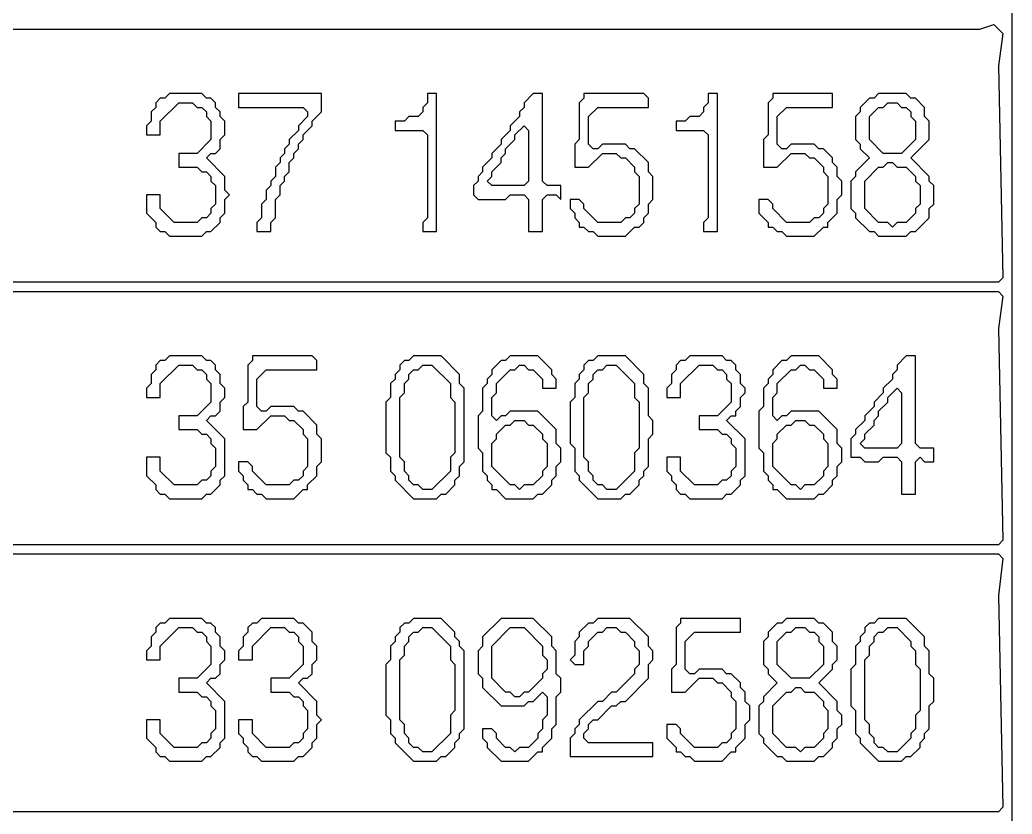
# Model space of a CAD drawing. Extents: x 17 to 323, y -435 to -5.
# Drawn here: x 232.35 to 253.9, y -227.65 to -210.4 of the extents above; entities that cross this region are included whole.
import ezdxf

# ---------------------------------------------------------------- set-up
doc = ezdxf.new("R2010")
doc.units = 0

msp = doc.modelspace()

# ---------------------------------------------------------------- linework, layer by layer
at = {"layer": 'CONTOURS'}
for p, q in [((253.9, -262.3), (253.9, -158.7)), ((253.2, -210.6), (253.5, -210.5)), ((253.5, -210.5), (253.7, -210.7)), ((211.3, -210.6), (253.2, -210.6)), ((253.7, -210.7), (253.6, -211.4)), ((253.6, -211.4), (253.7, -216)), ((235.6, -212), (235.5, -212.1)), ((236.3, -212), (235.6, -212)), ((236.4, -212.1), (236.3, -212)), ((238.9, -212), (237.1, -212)), ((237.1, -212), (237.1, -212.3)), ((238.9, -212.4), (238.9, -212)), ((241.2, -212), (241.2, -212.2)), ((241.4, -212), (241.2, -212)), ((241.4, -215), (241.4, -212)), ((243.5, -212), (243.3, -212.2)), ((243.7, -212), (243.5, -212)), ((243.7, -213.9), (243.7, -212)), ((244.6, -212), (244.6, -212.1)), ((245.9, -212), (244.6, -212)), ((246, -212.1), (245.9, -212)), ((247.3, -212), (247.3, -212.2)), ((247.5, -212), (247.3, -212)), ((247.5, -215), (247.5, -212)), ((248.7, -212), (248.7, -212.1)), ((250, -212), (248.7, -212)), ((250, -212.3), (250, -212)), ((251, -212), (250.9, -212.1)), ((251.6, -212), (251, -212)), ((251.7, -212.1), (251.6, -212)), ((235.4, -212.1), (235.3, -212.2)), ((235.3, -212.2), (235.3, -212.3)), ((235.5, -212.1), (235.4, -212.1)), ((235.4, -212.6), (235.8, -212.2)), ((235.8, -212.2), (236.1, -212.2)), ((236.1, -212.2), (236.2, -212.3)), ((236.5, -212.1), (236.4, -212.1)), ((236.6, -212.2), (236.5, -212.1)), ((236.6, -212.3), (236.6, -212.2)), ((241.2, -212.2), (241.1, -212.3)), ((243.3, -212.2), (243.3, -212.3)), ((244.6, -212.1), (244.5, -212.2)), ((244.5, -212.2), (244.5, -213)), ((246, -212.3), (246, -212.1)), ((247.3, -212.2), (247.2, -212.3)), ((248.7, -212.1), (248.6, -212.2)), ((248.6, -212.2), (248.6, -212.9)), ((250.8, -212.1), (250.6, -212.3)), ((250.9, -212.1), (250.8, -212.1)), ((251.1, -212.3), (251.2, -212.2)), ((251.2, -212.2), (251.4, -212.2)), ((251.4, -212.2), (251.5, -212.3)), ((251.8, -212.1), (251.7, -212.1)), ((252, -212.3), (251.8, -212.1)), ((235.3, -212.3), (235.2, -212.4)), ((235.2, -212.4), (235.2, -212.6)), ((236.2, -212.3), (236.3, -212.3)), ((236.3, -212.3), (236.4, -212.4)), ((236.4, -212.4), (236.4, -212.5)), ((236.7, -212.4), (236.6, -212.3)), ((236.7, -212.5), (236.7, -212.4)), ((237.1, -212.3), (238.5, -212.3)), ((238.5, -212.3), (238.6, -212.4)), ((238.6, -212.4), (238.6, -212.5)), ((238.7, -212.6), (238.9, -212.4)), ((241.1, -212.4), (241, -212.5)), ((241.1, -212.3), (241.1, -212.4)), ((243.3, -212.3), (243.2, -212.4)), ((243.2, -212.4), (243.2, -212.5)), ((244.7, -212.5), (244.9, -212.3)), ((244.9, -212.3), (246, -212.3)), ((247.2, -212.4), (247.1, -212.5)), ((247.2, -212.3), (247.2, -212.4)), ((248.8, -212.5), (249, -212.3)), ((249, -212.3), (250, -212.3)), ((250.6, -212.4), (250.5, -212.5)), ((250.6, -212.3), (250.6, -212.4)), ((250.8, -212.5), (251, -212.3)), ((251, -212.3), (251.1, -212.3)), ((251.5, -212.3), (251.6, -212.3)), ((251.6, -212.3), (251.7, -212.4)), ((251.7, -212.4), (251.7, -212.5)), ((252, -212.5), (252, -212.3)), ((235.2, -212.6), (235.1, -212.7)), ((235.4, -212.9), (235.4, -212.6)), ((236.4, -212.5), (236.5, -212.6)), ((236.5, -212.6), (236.5, -213)), ((236.8, -212.6), (236.7, -212.5)), ((236.8, -212.9), (236.8, -212.6)), ((238.6, -212.5), (238.4, -212.7)), ((238.7, -212.7), (238.7, -212.6)), ((240.7, -212.6), (240.5, -212.6)), ((240.5, -212.6), (240.5, -212.8)), ((240.8, -212.5), (240.7, -212.6)), ((241, -212.5), (240.8, -212.5)), ((243.2, -212.5), (243, -212.7)), ((244.7, -213.1), (244.7, -212.5)), ((246.8, -212.6), (246.6, -212.6)), ((246.6, -212.6), (246.6, -212.8)), ((246.9, -212.5), (246.8, -212.6)), ((247.1, -212.5), (246.9, -212.5)), ((248.8, -213.1), (248.8, -212.5)), ((250.5, -212.5), (250.5, -213)), ((250.8, -213), (250.8, -212.5)), ((251.7, -212.5), (251.8, -212.6)), ((251.8, -212.6), (251.8, -213)), ((252.1, -212.6), (252, -212.5)), ((252.1, -213), (252.1, -212.6)), ((235.1, -212.7), (235.1, -212.9)), ((235.1, -212.9), (235.4, -212.9)), ((236.7, -213), (236.8, -212.9)), ((238.4, -212.8), (238.2, -213)), ((238.4, -212.7), (238.4, -212.8)), ((238.5, -212.9), (238.7, -212.7)), ((238.5, -213), (238.5, -212.9)), ((240.5, -212.8), (241.1, -212.8)), ((241.1, -212.8), (241.2, -212.9)), ((241.2, -212.9), (241.2, -214.7)), ((243, -212.8), (242.8, -213)), ((243, -212.7), (243, -212.8)), ((243.1, -212.9), (243.3, -212.7)), ((243.1, -213), (243.1, -212.9)), ((243.3, -212.7), (243.4, -212.8)), ((243.4, -212.8), (243.4, -213.9)), ((246.6, -212.8), (247.2, -212.8)), ((247.2, -212.8), (247.3, -212.9)), ((247.3, -212.9), (247.3, -214.7)), ((248.6, -212.9), (248.5, -213)), ((236.5, -213), (236.2, -213.3)), ((236.7, -213.2), (236.7, -213)), ((238.2, -213.1), (238.1, -213.2)), ((238.2, -213), (238.2, -213.1)), ((238.4, -213.1), (238.5, -213)), ((238.4, -213.2), (238.4, -213.1)), ((242.8, -213.1), (242.6, -213.3)), ((242.8, -213), (242.8, -213.1)), ((242.9, -213.2), (243.1, -213)), ((244.5, -213), (244.4, -213.1)), ((244.4, -213.1), (244.4, -213.6)), ((244.8, -213.2), (244.7, -213.1)), ((245, -213.1), (244.9, -213.2)), ((245.5, -213.1), (245, -213.1)), ((245.6, -213.2), (245.5, -213.1)), ((248.5, -213), (248.5, -213.6)), ((248.9, -213.2), (248.8, -213.1)), ((249.1, -213.1), (249, -213.2)), ((249.6, -213.1), (249.1, -213.1)), ((249.7, -213.2), (249.6, -213.1)), ((250.5, -213), (250.6, -213.1)), ((250.6, -213.1), (250.6, -213.2)), ((251.1, -213.3), (250.8, -213)), ((251.8, -213), (251.5, -213.3)), ((251.7, -213.4), (252.1, -213)), ((236.2, -213.3), (235.8, -213.3)), ((235.8, -213.3), (235.8, -213.6)), ((236.4, -213.4), (236.5, -213.3)), ((236.5, -213.3), (236.6, -213.3)), ((236.6, -213.3), (236.7, -213.2)), ((238.1, -213.3), (238, -213.4)), ((238.1, -213.2), (238.1, -213.3)), ((238.3, -213.3), (238.4, -213.2)), ((238.3, -213.4), (238.3, -213.3)), ((242.6, -213.3), (242.6, -213.4)), ((242.8, -213.4), (242.9, -213.3)), ((242.9, -213.3), (242.9, -213.2)), ((244.7, -213.6), (245, -213.3)), ((244.9, -213.2), (244.8, -213.2)), ((245, -213.3), (245.3, -213.3)), ((245.3, -213.3), (245.4, -213.4)), ((245.7, -213.2), (245.6, -213.2)), ((246, -213.5), (245.7, -213.2)), ((248.8, -213.6), (249.1, -213.3)), ((249, -213.2), (248.9, -213.2)), ((249.1, -213.3), (249.4, -213.3)), ((249.4, -213.3), (249.5, -213.4)), ((249.8, -213.2), (249.7, -213.2)), ((250, -213.4), (249.8, -213.2)), ((250.6, -213.2), (250.8, -213.4)), ((251.5, -213.3), (251.1, -213.3)), ((236.8, -213.8), (236.4, -213.4)), ((238, -213.5), (237.9, -213.6)), ((238, -213.4), (238, -213.5)), ((238.2, -213.5), (238.3, -213.4)), ((238.2, -213.7), (238.2, -213.5)), ((242.6, -213.4), (242.4, -213.6)), ((242.6, -213.7), (242.8, -213.5)), ((242.8, -213.5), (242.8, -213.4)), ((245.4, -213.4), (245.5, -213.4)), ((245.5, -213.4), (245.7, -213.6)), ((246, -213.7), (246, -213.5)), ((249.5, -213.4), (249.6, -213.4)), ((249.6, -213.4), (249.8, -213.6)), ((250, -213.5), (250, -213.4)), ((250.1, -213.6), (250, -213.5)), ((250.8, -213.4), (250.5, -213.7)), ((251.1, -213.6), (251.2, -213.5)), ((251.2, -213.5), (251.3, -213.5)), ((251.3, -213.5), (251.4, -213.6)), ((252.1, -213.8), (251.7, -213.4)), ((235.8, -213.6), (236.2, -213.6)), ((236.2, -213.6), (236.3, -213.7)), ((236.3, -213.7), (236.4, -213.7)), ((236.4, -213.7), (236.5, -213.8)), ((237.9, -213.6), (237.9, -213.8)), ((238.1, -213.8), (238.2, -213.7)), ((242.4, -213.7), (242.3, -213.8)), ((242.4, -213.6), (242.4, -213.7)), ((242.6, -213.8), (242.6, -213.7)), ((244.4, -213.6), (244.7, -213.6)), ((245.7, -213.6), (245.7, -213.7)), ((245.7, -213.7), (245.8, -213.8)), ((246.1, -213.8), (246, -213.7)), ((248.5, -213.6), (248.8, -213.6)), ((249.8, -213.6), (249.8, -213.7)), ((249.8, -213.7), (249.9, -213.8)), ((250.1, -213.8), (250.1, -213.6)), ((250.5, -213.7), (250.5, -213.8)), ((250.7, -213.9), (251, -213.6)), ((251, -213.6), (251.1, -213.6)), ((251.4, -213.6), (251.6, -213.6)), ((251.6, -213.6), (251.8, -213.8)), ((236.5, -213.8), (236.5, -213.9)), ((236.5, -213.9), (236.6, -214)), ((236.8, -214.1), (236.8, -213.8)), ((237.9, -213.8), (237.8, -213.9)), ((237.8, -213.9), (237.8, -214)), ((238, -214), (238.1, -213.9)), ((238.1, -213.9), (238.1, -213.8)), ((242.3, -213.9), (242.2, -214)), ((242.3, -213.8), (242.3, -213.9)), ((242.5, -213.9), (242.6, -213.8)), ((242.6, -214), (242.5, -213.9)), ((243.4, -213.9), (243.3, -214)), ((243.8, -214), (243.7, -213.9)), ((245.8, -213.8), (245.8, -214.4)), ((246.1, -214.3), (246.1, -213.8)), ((249.9, -213.8), (249.9, -214.4)), ((250.2, -213.9), (250.1, -213.8)), ((250.2, -214.2), (250.2, -213.9)), ((250.5, -213.8), (250.4, -213.9)), ((250.4, -213.9), (250.4, -214.5)), ((250.7, -214.5), (250.7, -213.9)), ((251.8, -213.8), (251.8, -213.9)), ((251.8, -213.9), (251.9, -214)), ((252.1, -213.9), (252.1, -213.8)), ((252.2, -214), (252.1, -213.9)), ((235.4, -214.2), (235.1, -214.2)), ((235.1, -214.2), (235.1, -214.6)), ((235.4, -214.5), (235.4, -214.2)), ((236.6, -214), (236.6, -214.4)), ((236.9, -214.2), (236.8, -214.1)), ((236.8, -214.3), (236.9, -214.2)), ((237.8, -214), (237.7, -214.1)), ((237.7, -214.1), (237.7, -214.3)), ((237.9, -214.3), (238, -214.2)), ((238, -214.2), (238, -214)), ((242.2, -214), (242.2, -214.2)), ((242.2, -214.2), (242.3, -214.3)), ((243.3, -214), (242.6, -214)), ((242.9, -214.3), (243, -214.2)), ((243, -214.2), (243.3, -214.2)), ((243.3, -214.2), (243.4, -214.3)), ((243.7, -214.3), (243.8, -214.2)), ((244.1, -214), (243.8, -214)), ((243.8, -214.2), (244, -214.2)), ((244, -214.2), (244.1, -214.3)), ((244.1, -214.3), (244.1, -214)), ((250.1, -214.3), (250.2, -214.2)), ((251.9, -214), (251.9, -214.4)), ((252.2, -214.4), (252.2, -214)), ((236.6, -214.4), (236.5, -214.5)), ((236.8, -214.6), (236.8, -214.3)), ((237.7, -214.3), (237.6, -214.4)), ((237.6, -214.4), (237.6, -214.7)), ((237.9, -214.7), (237.9, -214.3)), ((242.3, -214.3), (242.9, -214.3)), ((243.4, -214.3), (243.4, -215)), ((243.7, -215), (243.7, -214.3)), ((244.5, -214.3), (244.3, -214.3)), ((244.3, -214.3), (244.3, -214.5)), ((244.6, -214.4), (244.5, -214.3)), ((244.6, -214.5), (244.6, -214.4)), ((245.8, -214.4), (245.7, -214.5)), ((246, -214.4), (246.1, -214.3)), ((246, -214.6), (246, -214.4)), ((248.6, -214.3), (248.4, -214.3)), ((248.4, -214.3), (248.4, -214.6)), ((248.7, -214.4), (248.6, -214.3)), ((248.7, -214.5), (248.7, -214.4)), ((249.9, -214.4), (249.8, -214.5)), ((250.1, -214.6), (250.1, -214.3)), ((251.9, -214.4), (251.8, -214.5)), ((252.1, -214.5), (252.2, -214.4)), ((235.1, -214.6), (235.3, -214.8)), ((235.7, -214.8), (235.4, -214.5)), ((236.5, -214.6), (236.4, -214.7)), ((236.5, -214.5), (236.5, -214.6)), ((236.7, -214.7), (236.8, -214.6)), ((244.3, -214.5), (244.4, -214.6)), ((244.4, -214.6), (244.4, -214.7)), ((244.9, -214.8), (244.6, -214.5)), ((245.7, -214.6), (245.6, -214.7)), ((245.7, -214.5), (245.7, -214.6)), ((245.9, -214.7), (246, -214.6)), ((248.4, -214.6), (248.6, -214.8)), ((249, -214.8), (248.7, -214.5)), ((249.8, -214.6), (249.7, -214.7)), ((249.8, -214.5), (249.8, -214.6)), ((249.9, -214.8), (250.1, -214.6)), ((250.4, -214.5), (250.5, -214.6)), ((250.5, -214.6), (250.5, -214.7)), ((251, -214.8), (250.7, -214.5)), ((251.8, -214.6), (251.6, -214.8)), ((251.8, -214.5), (251.8, -214.6)), ((252.1, -214.7), (252.1, -214.5)), ((235.3, -214.8), (235.3, -214.9)), ((236.2, -214.8), (235.7, -214.8)), ((236.3, -214.7), (236.2, -214.8)), ((236.4, -214.7), (236.3, -214.7)), ((236.5, -215), (236.7, -214.8)), ((236.7, -214.8), (236.7, -214.7)), ((237.6, -214.7), (237.5, -214.8)), ((237.5, -214.8), (237.5, -215)), ((237.8, -214.8), (237.9, -214.7)), ((237.8, -215), (237.8, -214.8)), ((241.2, -214.7), (241.1, -214.8)), ((241.1, -214.8), (241.1, -215)), ((244.4, -214.7), (244.5, -214.8)), ((244.5, -214.8), (244.5, -214.9)), ((245.4, -214.8), (244.9, -214.8)), ((245.5, -214.7), (245.4, -214.8)), ((245.6, -214.7), (245.5, -214.7)), ((245.8, -214.9), (245.9, -214.8)), ((245.9, -214.8), (245.9, -214.7)), ((247.3, -214.7), (247.2, -214.8)), ((247.2, -214.8), (247.2, -215)), ((248.6, -214.8), (248.6, -214.9)), ((249.5, -214.8), (249, -214.8)), ((249.6, -214.7), (249.5, -214.8)), ((249.7, -214.7), (249.6, -214.7)), ((249.9, -214.9), (249.9, -214.8)), ((250.5, -214.7), (250.8, -215)), ((251.2, -214.8), (251, -214.8)), ((251.3, -214.9), (251.2, -214.8)), ((251.4, -214.8), (251.3, -214.9)), ((251.6, -214.8), (251.4, -214.8)), ((251.8, -215), (252.1, -214.7)), ((235.3, -214.9), (235.4, -215)), ((235.4, -215), (235.5, -215)), ((235.5, -215), (235.6, -215.1)), ((236.3, -215.1), (236.4, -215)), ((236.4, -215), (236.5, -215)), ((237.5, -215), (237.8, -215)), ((241.1, -215), (241.4, -215)), ((243.4, -215), (243.7, -215)), ((244.5, -214.9), (244.6, -214.9)), ((244.6, -214.9), (244.7, -215)), ((244.7, -215), (244.8, -215)), ((244.8, -215), (244.9, -215.1)), ((245.5, -215.1), (245.7, -214.9)), ((245.7, -214.9), (245.8, -214.9)), ((247.2, -215), (247.5, -215)), ((248.6, -214.9), (248.7, -214.9)), ((248.7, -214.9), (248.8, -215)), ((248.8, -215), (248.9, -215)), ((248.9, -215), (249, -215.1)), ((249.6, -215.1), (249.8, -214.9)), ((249.8, -214.9), (249.9, -214.9)), ((250.8, -215), (250.9, -215)), ((250.9, -215), (251, -215.1)), ((251.6, -215.1), (251.7, -215)), ((251.7, -215), (251.8, -215)), ((235.6, -215.1), (236.3, -215.1)), ((244.9, -215.1), (245.5, -215.1)), ((249, -215.1), (249.6, -215.1)), ((251, -215.1), (251.6, -215.1)), ((253.6, -216.1), (210.9, -216.1)), ((253.7, -216), (253.6, -216.1)), ((210.9, -216.3), (253.6, -216.3)), ((253.6, -216.3), (253.7, -216.4)), ((253.7, -216.4), (253.6, -217.1)), ((253.6, -217.1), (253.7, -221.7)), ((235.4, -217.8), (235.3, -217.9)), ((235.5, -217.8), (235.4, -217.8)), ((235.6, -217.7), (235.5, -217.8)), ((236.3, -217.7), (235.6, -217.7)), ((236.4, -217.8), (236.3, -217.7)), ((236.5, -217.8), (236.4, -217.8)), ((236.6, -217.9), (236.5, -217.8)), ((237.4, -217.8), (237.3, -217.9)), ((237.4, -217.7), (237.4, -217.8)), ((238.7, -217.7), (237.4, -217.7)), ((238.8, -217.8), (238.7, -217.7)), ((238.8, -218), (238.8, -217.8)), ((240.7, -217.8), (240.6, -217.9)), ((240.8, -217.8), (240.7, -217.8)), ((240.9, -217.7), (240.8, -217.8)), ((241.5, -217.7), (240.9, -217.7)), ((241.9, -218.1), (241.5, -217.7)), ((242.8, -217.8), (242.6, -218)), ((242.9, -217.8), (242.8, -217.8)), ((243, -217.7), (242.9, -217.8)), ((243.6, -217.7), (243, -217.7)), ((243.9, -218), (243.6, -217.7)), ((244.7, -217.8), (244.6, -217.9)), ((244.8, -217.8), (244.7, -217.8)), ((244.9, -217.7), (244.8, -217.8)), ((245.5, -217.7), (244.9, -217.7)), ((245.9, -218.1), (245.5, -217.7)), ((246.7, -217.8), (246.6, -217.9)), ((246.8, -217.8), (246.7, -217.8)), ((246.9, -217.7), (246.8, -217.8)), ((247.6, -217.7), (246.9, -217.7)), ((247.7, -217.8), (247.6, -217.7)), ((247.8, -217.8), (247.7, -217.8)), ((247.9, -217.9), (247.8, -217.8)), ((248.9, -217.8), (248.7, -218)), ((249, -217.8), (248.9, -217.8)), ((249.1, -217.7), (249, -217.8)), ((249.7, -217.7), (249.1, -217.7)), ((250, -218), (249.7, -217.7)), ((251.6, -217.7), (251.4, -217.9)), ((251.8, -217.7), (251.6, -217.7)), ((251.8, -219.6), (251.8, -217.7)), ((235.3, -218), (235.2, -218.1)), ((235.3, -217.9), (235.3, -218)), ((235.4, -218.3), (235.8, -217.9)), ((235.8, -217.9), (236.1, -217.9)), ((236.1, -217.9), (236.2, -218)), ((236.2, -218), (236.3, -218)), ((236.3, -218), (236.4, -218.1)), ((236.6, -218), (236.6, -217.9)), ((236.7, -218.1), (236.6, -218)), ((237.3, -217.9), (237.3, -218.7)), ((237.5, -218.2), (237.7, -218)), ((237.7, -218), (238.8, -218)), ((240.6, -218), (240.5, -218.1)), ((240.6, -217.9), (240.6, -218)), ((240.8, -218.1), (240.9, -218)), ((240.9, -218), (241, -218)), ((241, -218), (241.1, -217.9)), ((241.1, -217.9), (241.3, -217.9)), ((241.3, -217.9), (241.7, -218.3)), ((242.6, -218), (242.6, -218.1)), ((242.7, -218.3), (243, -218)), ((243, -218), (243.1, -218)), ((243.1, -218), (243.2, -217.9)), ((243.2, -217.9), (243.3, -217.9)), ((243.3, -217.9), (243.4, -218)), ((243.4, -218), (243.5, -218)), ((243.5, -218), (243.7, -218.2)), ((243.9, -218.1), (243.9, -218)), ((244.6, -218), (244.5, -218.1)), ((244.6, -217.9), (244.6, -218)), ((244.8, -218.1), (244.9, -218)), ((244.9, -218), (245, -218)), ((245, -218), (245.1, -217.9)), ((245.1, -217.9), (245.3, -217.9)), ((245.3, -217.9), (245.7, -218.3)), ((246.6, -218), (246.5, -218.1)), ((246.6, -217.9), (246.6, -218)), ((246.7, -218.3), (247.1, -217.9)), ((247.1, -217.9), (247.4, -217.9)), ((247.4, -217.9), (247.5, -218)), ((247.5, -218), (247.6, -218)), ((247.6, -218), (247.7, -218.1)), ((247.9, -218), (247.9, -217.9)), ((248, -218.1), (247.9, -218)), ((248.7, -218), (248.7, -218.1)), ((248.8, -218.3), (249.1, -218)), ((249.1, -218), (249.2, -218)), ((249.2, -218), (249.3, -217.9)), ((249.3, -217.9), (249.4, -217.9)), ((249.4, -217.9), (249.5, -218)), ((249.5, -218), (249.6, -218)), ((249.6, -218), (249.8, -218.2)), ((250, -218.1), (250, -218)), ((251.4, -218), (251.3, -218.1)), ((251.4, -217.9), (251.4, -218)), ((235.2, -218.3), (235.1, -218.4)), ((235.2, -218.1), (235.2, -218.3)), ((235.4, -218.6), (235.4, -218.3)), ((236.4, -218.1), (236.4, -218.2)), ((236.4, -218.2), (236.5, -218.3)), ((236.5, -218.3), (236.5, -218.7)), ((236.7, -218.3), (236.7, -218.1)), ((236.8, -218.4), (236.7, -218.3)), ((237.5, -218.8), (237.5, -218.2)), ((240.5, -218.2), (240.4, -218.3)), ((240.4, -218.3), (240.4, -218.6)), ((240.5, -218.1), (240.5, -218.2)), ((240.7, -218.3), (240.8, -218.2)), ((240.7, -218.5), (240.7, -218.3)), ((240.8, -218.2), (240.8, -218.1)), ((241.7, -218.3), (241.7, -218.6)), ((241.9, -218.3), (241.9, -218.1)), ((242, -218.4), (241.9, -218.3)), ((242.5, -218.3), (242.4, -218.4)), ((242.6, -218.1), (242.5, -218.2)), ((242.5, -218.2), (242.5, -218.3)), ((242.7, -218.5), (242.7, -218.3)), ((243.7, -218.2), (243.7, -218.4)), ((244, -218.2), (243.9, -218.1)), ((244, -218.4), (244, -218.2)), ((244.5, -218.2), (244.4, -218.3)), ((244.4, -218.3), (244.4, -218.6)), ((244.5, -218.1), (244.5, -218.2)), ((244.7, -218.3), (244.8, -218.2)), ((244.7, -218.5), (244.7, -218.3)), ((244.8, -218.2), (244.8, -218.1)), ((245.7, -218.3), (245.7, -218.6)), ((245.9, -218.3), (245.9, -218.1)), ((246, -218.4), (245.9, -218.3)), ((246.5, -218.3), (246.4, -218.4)), ((246.5, -218.1), (246.5, -218.3)), ((246.7, -218.6), (246.7, -218.3)), ((247.7, -218.1), (247.7, -218.2)), ((247.7, -218.2), (247.8, -218.3)), ((247.8, -218.3), (247.8, -218.7)), ((248, -218.3), (248, -218.1)), ((248.1, -218.4), (248, -218.3)), ((248.6, -218.3), (248.5, -218.4)), ((248.7, -218.1), (248.6, -218.2)), ((248.6, -218.2), (248.6, -218.3)), ((248.8, -218.5), (248.8, -218.3)), ((249.8, -218.2), (249.8, -218.4)), ((250.1, -218.2), (250, -218.1)), ((250.1, -218.4), (250.1, -218.2)), ((251.3, -218.2), (251.1, -218.4)), ((251.3, -218.1), (251.3, -218.2)), ((235.1, -218.4), (235.1, -218.6)), ((236.8, -218.6), (236.8, -218.4)), ((240.6, -218.6), (240.7, -218.5)), ((242, -220), (242, -218.4)), ((242.4, -218.4), (242.4, -218.9)), ((242.6, -218.6), (242.7, -218.5)), ((243.7, -218.4), (244, -218.4)), ((244.6, -218.6), (244.7, -218.5)), ((246, -219), (246, -218.4)), ((246.4, -218.4), (246.4, -218.6)), ((248, -218.6), (248.1, -218.5)), ((248.1, -218.5), (248.1, -218.4)), ((248.5, -218.4), (248.5, -218.8)), ((248.7, -218.6), (248.8, -218.5)), ((249.8, -218.4), (250.1, -218.4)), ((251.1, -218.5), (250.9, -218.7)), ((251.1, -218.4), (251.1, -218.5)), ((251.2, -218.6), (251.4, -218.4)), ((251.4, -218.4), (251.5, -218.5)), ((251.5, -218.5), (251.5, -219.6)), ((235.1, -218.6), (235.4, -218.6)), ((236.5, -218.7), (236.2, -219)), ((236.7, -218.7), (236.8, -218.6)), ((236.7, -218.9), (236.7, -218.7)), ((237.3, -218.7), (237.2, -218.8)), ((240.4, -218.6), (240.3, -218.7)), ((240.3, -218.7), (240.3, -219.8)), ((240.6, -219.9), (240.6, -218.6)), ((241.7, -218.6), (241.8, -218.7)), ((241.8, -218.7), (241.8, -219.8)), ((242.6, -219), (242.6, -218.6)), ((244.4, -218.6), (244.3, -218.7)), ((244.3, -218.7), (244.3, -219.6)), ((244.6, -219.9), (244.6, -218.6)), ((245.7, -218.6), (245.8, -218.7)), ((245.8, -218.7), (245.8, -219.7)), ((246.4, -218.6), (246.7, -218.6)), ((247.8, -218.7), (247.5, -219)), ((248, -218.8), (248, -218.6)), ((248.7, -219), (248.7, -218.6)), ((250.9, -218.7), (250.9, -218.8)), ((251, -218.9), (251.2, -218.7)), ((251.2, -218.7), (251.2, -218.6)), ((236.6, -219), (236.7, -218.9)), ((237.2, -218.8), (237.2, -219.3)), ((237.6, -218.9), (237.5, -218.8)), ((237.7, -218.9), (237.6, -218.9)), ((237.8, -218.8), (237.7, -218.9)), ((238.3, -218.8), (237.8, -218.8)), ((238.4, -218.9), (238.3, -218.8)), ((238.5, -218.9), (238.4, -218.9)), ((238.8, -219.2), (238.5, -218.9)), ((242.4, -218.9), (242.3, -219)), ((243, -218.9), (242.9, -219)), ((243.6, -218.9), (243, -218.9)), ((244, -219.3), (243.6, -218.9)), ((247.9, -218.9), (248, -218.8)), ((247.9, -219), (247.9, -218.9)), ((248.5, -218.8), (248.4, -218.9)), ((248.4, -218.9), (248.4, -219.7)), ((249.1, -218.9), (249, -219)), ((249.7, -218.9), (249.1, -218.9)), ((250.1, -219.3), (249.7, -218.9)), ((250.9, -218.8), (250.7, -219)), ((251, -219), (251, -218.9)), ((236.2, -219), (235.8, -219)), ((235.8, -219), (235.8, -219.3)), ((236.4, -219.1), (236.5, -219)), ((236.8, -219.5), (236.4, -219.1)), ((236.5, -219), (236.6, -219)), ((237.5, -219.3), (237.8, -219)), ((237.8, -219), (238.1, -219)), ((238.1, -219), (238.2, -219.1)), ((238.2, -219.1), (238.3, -219.1)), ((238.3, -219.1), (238.5, -219.3)), ((242.3, -219), (242.3, -219.7)), ((242.7, -219.1), (242.6, -219)), ((242.8, -219), (242.7, -219.1)), ((242.9, -219), (242.8, -219)), ((243, -219.2), (243.1, -219.1)), ((243.1, -219.1), (243.3, -219.1)), ((243.3, -219.1), (243.4, -219.2)), ((246.1, -219.1), (246, -219)), ((246.1, -219.4), (246.1, -219.1)), ((247.5, -219), (247.1, -219)), ((247.1, -219), (247.1, -219.3)), ((247.7, -219.1), (247.8, -219)), ((248.1, -219.5), (247.7, -219.1)), ((247.8, -219), (247.9, -219)), ((248.8, -219.1), (248.7, -219)), ((248.9, -219), (248.8, -219.1)), ((249, -219), (248.9, -219)), ((249.1, -219.2), (249.2, -219.1)), ((249.2, -219.1), (249.4, -219.1)), ((249.4, -219.1), (249.5, -219.2)), ((250.7, -219.1), (250.5, -219.3)), ((250.7, -219), (250.7, -219.1)), ((250.9, -219.1), (251, -219)), ((250.9, -219.2), (250.9, -219.1)), ((235.8, -219.3), (236.2, -219.3)), ((236.2, -219.3), (236.3, -219.4)), ((237.2, -219.3), (237.5, -219.3)), ((238.5, -219.3), (238.5, -219.4)), ((238.8, -219.4), (238.8, -219.2)), ((242.7, -219.4), (242.9, -219.2)), ((242.9, -219.2), (243, -219.2)), ((243.4, -219.2), (243.5, -219.2)), ((243.5, -219.2), (243.7, -219.4)), ((244, -219.6), (244, -219.3)), ((247.1, -219.3), (247.5, -219.3)), ((247.5, -219.3), (247.6, -219.4)), ((248.8, -219.4), (249, -219.2)), ((249, -219.2), (249.1, -219.2)), ((249.5, -219.2), (249.6, -219.2)), ((249.6, -219.2), (249.8, -219.4)), ((250.1, -219.6), (250.1, -219.3)), ((250.5, -219.3), (250.5, -219.4)), ((250.7, -219.4), (250.9, -219.2)), ((236.3, -219.4), (236.4, -219.4)), ((236.4, -219.4), (236.5, -219.5)), ((236.5, -219.5), (236.5, -219.6)), ((236.8, -220.3), (236.8, -219.5)), ((238.5, -219.4), (238.6, -219.5)), ((238.6, -219.5), (238.6, -220.1)), ((238.9, -219.5), (238.8, -219.4)), ((238.9, -220), (238.9, -219.5)), ((242.6, -219.6), (242.7, -219.5)), ((242.7, -219.5), (242.7, -219.4)), ((243.7, -219.4), (243.7, -219.5)), ((243.7, -219.5), (243.8, -219.6)), ((246, -219.5), (246.1, -219.4)), ((246, -220.1), (246, -219.5)), ((247.6, -219.4), (247.7, -219.4)), ((247.7, -219.4), (247.8, -219.5)), ((247.8, -219.5), (247.8, -219.6)), ((248.1, -220.3), (248.1, -219.5)), ((248.7, -219.6), (248.8, -219.5)), ((248.8, -219.5), (248.8, -219.4)), ((249.8, -219.4), (249.8, -219.5)), ((249.8, -219.5), (249.9, -219.6)), ((250.5, -219.4), (250.4, -219.5)), ((250.4, -219.5), (250.4, -219.9)), ((250.6, -219.6), (250.7, -219.5)), ((250.7, -219.5), (250.7, -219.4)), ((236.5, -219.6), (236.6, -219.7)), ((236.6, -219.7), (236.6, -220.1)), ((240.3, -219.8), (240.4, -219.9)), ((241.8, -219.8), (241.7, -219.9)), ((242.3, -219.7), (242.4, -219.8)), ((242.4, -219.8), (242.4, -220.2)), ((242.6, -220.1), (242.6, -219.6)), ((243.8, -219.6), (243.8, -220.1)), ((244.1, -219.7), (244, -219.6)), ((244.1, -220), (244.1, -219.7)), ((244.3, -219.6), (244.4, -219.7)), ((244.4, -219.7), (244.4, -220.2)), ((245.8, -219.7), (245.7, -219.8)), ((245.7, -219.8), (245.7, -220.2)), ((247.8, -219.6), (247.9, -219.7)), ((247.9, -219.7), (247.9, -220.1)), ((248.4, -219.7), (248.5, -219.8)), ((248.5, -219.8), (248.5, -220.2)), ((248.7, -220.1), (248.7, -219.6)), ((249.9, -219.6), (249.9, -220.1)), ((250.2, -219.7), (250.1, -219.6)), ((250.2, -220), (250.2, -219.7)), ((250.7, -219.7), (250.6, -219.6)), ((251.4, -219.7), (250.7, -219.7)), ((251.5, -219.6), (251.4, -219.7)), ((251.9, -219.7), (251.8, -219.6)), ((252.2, -219.7), (251.9, -219.7)), ((252.2, -220), (252.2, -219.7)), ((235.4, -219.9), (235.1, -219.9)), ((235.1, -219.9), (235.1, -220.3)), ((235.4, -220.2), (235.4, -219.9)), ((237.3, -220), (237.1, -220)), ((237.1, -220), (237.1, -220.2)), ((237.4, -220.1), (237.3, -220)), ((238.8, -220.1), (238.9, -220)), ((240.4, -219.9), (240.4, -220.2)), ((240.7, -220), (240.6, -219.9)), ((240.7, -220.2), (240.7, -220)), ((241.7, -219.9), (241.7, -220.2)), ((241.9, -220.1), (242, -220)), ((244, -220.1), (244.1, -220)), ((244.7, -220), (244.6, -219.9)), ((244.7, -220.2), (244.7, -220)), ((246.7, -219.9), (246.4, -219.9)), ((246.4, -219.9), (246.4, -220.2)), ((246.7, -220.2), (246.7, -219.9)), ((250.1, -220.1), (250.2, -220)), ((250.4, -219.9), (250.6, -219.9)), ((250.6, -219.9), (250.7, -220)), ((250.7, -220), (251, -220)), ((251, -220), (251.1, -219.9)), ((251.1, -219.9), (251.4, -219.9)), ((251.4, -219.9), (251.5, -220)), ((251.5, -220), (251.5, -220.7)), ((251.8, -220), (251.9, -219.9)), ((251.8, -220.7), (251.8, -220)), ((251.9, -219.9), (252, -220)), ((252, -220), (252.2, -220)), ((235.7, -220.5), (235.4, -220.2)), ((236.6, -220.1), (236.5, -220.2)), ((236.5, -220.2), (236.5, -220.3)), ((237.1, -220.2), (237.2, -220.3)), ((237.4, -220.2), (237.4, -220.1)), ((237.7, -220.5), (237.4, -220.2)), ((238.6, -220.1), (238.5, -220.2)), ((238.5, -220.2), (238.5, -220.3)), ((238.8, -220.3), (238.8, -220.1)), ((240.4, -220.2), (240.5, -220.3)), ((240.8, -220.3), (240.7, -220.2)), ((241.7, -220.2), (241.3, -220.6)), ((241.9, -220.3), (241.9, -220.1)), ((242.4, -220.2), (242.5, -220.3)), ((243, -220.5), (242.6, -220.1)), ((243.8, -220.1), (243.7, -220.2)), ((243.7, -220.2), (243.7, -220.3)), ((244, -220.3), (244, -220.1)), ((244.4, -220.2), (244.5, -220.3)), ((244.8, -220.3), (244.7, -220.2)), ((245.7, -220.2), (245.3, -220.6)), ((245.9, -220.2), (246, -220.1)), ((245.9, -220.3), (245.9, -220.2)), ((246.4, -220.2), (246.5, -220.3)), ((247, -220.5), (246.7, -220.2)), ((247.9, -220.1), (247.8, -220.2)), ((247.8, -220.2), (247.8, -220.3)), ((248.5, -220.2), (248.6, -220.3)), ((249.1, -220.5), (248.7, -220.1)), ((249.9, -220.1), (249.8, -220.2)), ((249.8, -220.2), (249.8, -220.3)), ((250.1, -220.3), (250.1, -220.1)), ((235.1, -220.3), (235.3, -220.5)), ((236.3, -220.4), (236.2, -220.5)), ((236.4, -220.4), (236.3, -220.4)), ((236.5, -220.3), (236.4, -220.4)), ((236.7, -220.4), (236.8, -220.3)), ((236.7, -220.5), (236.7, -220.4)), ((237.2, -220.3), (237.2, -220.4)), ((237.2, -220.4), (237.3, -220.5)), ((238.3, -220.4), (238.2, -220.5)), ((238.4, -220.4), (238.3, -220.4)), ((238.5, -220.3), (238.4, -220.4)), ((238.6, -220.5), (238.8, -220.3)), ((240.5, -220.3), (240.5, -220.4)), ((240.5, -220.4), (240.9, -220.8)), ((240.8, -220.4), (240.8, -220.3)), ((240.9, -220.5), (240.8, -220.4)), ((241.8, -220.4), (241.9, -220.3)), ((241.8, -220.5), (241.8, -220.4)), ((242.5, -220.3), (242.5, -220.4)), ((242.5, -220.4), (242.6, -220.5)), ((243.7, -220.3), (243.5, -220.5)), ((243.9, -220.4), (244, -220.3)), ((243.9, -220.5), (243.9, -220.4)), ((244.5, -220.3), (244.5, -220.4)), ((244.5, -220.4), (244.9, -220.8)), ((244.8, -220.4), (244.8, -220.3)), ((244.9, -220.5), (244.8, -220.4)), ((245.8, -220.4), (245.9, -220.3)), ((245.8, -220.5), (245.8, -220.4)), ((246.5, -220.3), (246.5, -220.4)), ((246.5, -220.4), (246.6, -220.5)), ((247.6, -220.4), (247.5, -220.5)), ((247.7, -220.4), (247.6, -220.4)), ((247.8, -220.3), (247.7, -220.4)), ((248, -220.4), (248.1, -220.3)), ((248, -220.5), (248, -220.4)), ((248.6, -220.3), (248.6, -220.4)), ((248.6, -220.4), (248.7, -220.5)), ((249.8, -220.3), (249.6, -220.5)), ((250, -220.4), (250.1, -220.3)), ((250, -220.5), (250, -220.4)), ((235.3, -220.5), (235.3, -220.6)), ((235.3, -220.6), (235.4, -220.7)), ((236.2, -220.5), (235.7, -220.5)), ((236.5, -220.7), (236.7, -220.5)), ((237.3, -220.5), (237.3, -220.6)), ((237.3, -220.6), (237.4, -220.6)), ((237.4, -220.6), (237.5, -220.7)), ((238.2, -220.5), (237.7, -220.5)), ((238.3, -220.8), (238.5, -220.6)), ((238.5, -220.6), (238.6, -220.6)), ((238.6, -220.6), (238.6, -220.5)), ((241, -220.5), (240.9, -220.5)), ((241.1, -220.6), (241, -220.5)), ((241.3, -220.6), (241.1, -220.6)), ((241.6, -220.7), (241.8, -220.5)), ((242.6, -220.5), (242.6, -220.6)), ((242.6, -220.6), (242.7, -220.6)), ((242.7, -220.6), (242.9, -220.8)), ((243.1, -220.5), (243, -220.5)), ((243.2, -220.6), (243.1, -220.5)), ((243.3, -220.5), (243.2, -220.6)), ((243.5, -220.5), (243.3, -220.5)), ((243.7, -220.7), (243.9, -220.5)), ((245, -220.5), (244.9, -220.5)), ((245.1, -220.6), (245, -220.5)), ((245.3, -220.6), (245.1, -220.6)), ((245.6, -220.7), (245.8, -220.5)), ((246.6, -220.5), (246.6, -220.6)), ((246.6, -220.6), (246.7, -220.7)), ((247.5, -220.5), (247, -220.5)), ((247.8, -220.7), (248, -220.5)), ((248.7, -220.5), (248.7, -220.6)), ((248.7, -220.6), (248.8, -220.6)), ((248.8, -220.6), (249, -220.8)), ((249.2, -220.5), (249.1, -220.5)), ((249.3, -220.6), (249.2, -220.5)), ((249.4, -220.5), (249.3, -220.6)), ((249.6, -220.5), (249.4, -220.5)), ((249.8, -220.7), (250, -220.5)), ((235.4, -220.7), (235.5, -220.7)), ((235.5, -220.7), (235.6, -220.8)), ((235.6, -220.8), (236.3, -220.8)), ((236.3, -220.8), (236.4, -220.7)), ((236.4, -220.7), (236.5, -220.7)), ((237.5, -220.7), (237.6, -220.7)), ((237.6, -220.7), (237.7, -220.8)), ((237.7, -220.8), (238.3, -220.8)), ((240.9, -220.8), (241.4, -220.8)), ((241.4, -220.8), (241.5, -220.7)), ((241.5, -220.7), (241.6, -220.7)), ((242.9, -220.8), (243.5, -220.8)), ((243.5, -220.8), (243.6, -220.7)), ((243.6, -220.7), (243.7, -220.7)), ((244.9, -220.8), (245.4, -220.8)), ((245.4, -220.8), (245.5, -220.7)), ((245.5, -220.7), (245.6, -220.7)), ((246.7, -220.7), (246.8, -220.7)), ((246.8, -220.7), (246.9, -220.8)), ((246.9, -220.8), (247.6, -220.8)), ((247.6, -220.8), (247.7, -220.7)), ((247.7, -220.7), (247.8, -220.7)), ((249, -220.8), (249.6, -220.8)), ((249.6, -220.8), (249.7, -220.7)), ((249.7, -220.7), (249.8, -220.7)), ((251.5, -220.7), (251.8, -220.7)), ((253.7, -221.7), (253.6, -221.8)), ((253.6, -221.8), (210.9, -221.8)), ((210.9, -222), (253.6, -222)), ((253.6, -222), (253.7, -222.1)), ((253.7, -222.1), (253.6, -222.9)), ((253.6, -222.9), (253.7, -227.5)), ((235.6, -223.4), (235.5, -223.5)), ((236.3, -223.4), (235.6, -223.4)), ((236.4, -223.5), (236.3, -223.4)), ((237.6, -223.4), (237.5, -223.5)), ((238.3, -223.4), (237.6, -223.4)), ((238.4, -223.5), (238.3, -223.4)), ((240.9, -223.4), (240.8, -223.5)), ((241.5, -223.4), (240.9, -223.4)), ((241.8, -223.7), (241.5, -223.4)), ((242.8, -223.4), (242.4, -223.8)), ((243.5, -223.4), (242.8, -223.4)), ((243.9, -223.8), (243.5, -223.4)), ((244.9, -223.4), (244.8, -223.5)), ((245.6, -223.4), (244.9, -223.4)), ((246, -223.8), (245.6, -223.4)), ((246.7, -223.4), (246.7, -223.5)), ((248, -223.4), (246.7, -223.4)), ((248, -223.7), (248, -223.4)), ((249, -223.4), (248.9, -223.5)), ((249.6, -223.4), (249, -223.4)), ((249.7, -223.5), (249.6, -223.4)), ((251, -223.4), (250.9, -223.5)), ((251.6, -223.4), (251, -223.4)), ((252, -223.8), (251.6, -223.4)), ((235.4, -223.5), (235.3, -223.6)), ((235.3, -223.6), (235.3, -223.7)), ((235.5, -223.5), (235.4, -223.5)), ((235.4, -224), (235.8, -223.6)), ((235.8, -223.6), (236.1, -223.6)), ((236.1, -223.6), (236.2, -223.7)), ((236.5, -223.5), (236.4, -223.5)), ((236.6, -223.6), (236.5, -223.5)), ((236.6, -223.7), (236.6, -223.6)), ((237.4, -223.5), (237.3, -223.6)), ((237.3, -223.6), (237.3, -223.7)), ((237.5, -223.5), (237.4, -223.5)), ((237.4, -224), (237.8, -223.6)), ((237.8, -223.6), (238.1, -223.6)), ((238.1, -223.6), (238.2, -223.7)), ((238.5, -223.5), (238.4, -223.5)), ((238.7, -223.7), (238.5, -223.5)), ((240.7, -223.5), (240.6, -223.6)), ((240.6, -223.6), (240.6, -223.7)), ((240.8, -223.5), (240.7, -223.5)), ((241, -223.7), (241.1, -223.6)), ((241.1, -223.6), (241.3, -223.6)), ((241.3, -223.6), (241.7, -224)), ((242.6, -224), (243, -223.6)), ((243, -223.6), (243.3, -223.6)), ((243.3, -223.6), (243.7, -224)), ((244.7, -223.5), (244.5, -223.7)), ((244.8, -223.5), (244.7, -223.5)), ((245, -223.7), (245.1, -223.6)), ((245.1, -223.6), (245.3, -223.6)), ((245.3, -223.6), (245.4, -223.7)), ((246.7, -223.5), (246.6, -223.6)), ((246.6, -223.6), (246.6, -224.4)), ((248.8, -223.5), (248.6, -223.7)), ((248.9, -223.5), (248.8, -223.5)), ((249.1, -223.7), (249.2, -223.6)), ((249.2, -223.6), (249.4, -223.6)), ((249.4, -223.6), (249.5, -223.7)), ((249.8, -223.5), (249.7, -223.5)), ((250, -223.7), (249.8, -223.5)), ((250.8, -223.5), (250.7, -223.6)), ((250.7, -223.6), (250.7, -223.7)), ((250.9, -223.5), (250.8, -223.5)), ((251.1, -223.7), (251.2, -223.6)), ((251.2, -223.6), (251.4, -223.6)), ((251.4, -223.6), (251.7, -223.9)), ((235.3, -223.7), (235.2, -223.8)), ((235.2, -223.8), (235.2, -224)), ((236.2, -223.7), (236.3, -223.7)), ((236.3, -223.7), (236.4, -223.8)), ((236.4, -223.8), (236.4, -223.9)), ((236.4, -223.9), (236.5, -224)), ((236.7, -223.8), (236.6, -223.7)), ((236.7, -224), (236.7, -223.8)), ((237.3, -223.7), (237.2, -223.8)), ((237.2, -223.8), (237.2, -224)), ((238.2, -223.7), (238.3, -223.7)), ((238.3, -223.7), (238.4, -223.8)), ((238.4, -223.8), (238.4, -223.9)), ((238.4, -223.9), (238.5, -224)), ((238.7, -223.9), (238.7, -223.7)), ((238.8, -224), (238.7, -223.9)), ((240.5, -223.9), (240.4, -224)), ((240.6, -223.7), (240.5, -223.8)), ((240.5, -223.8), (240.5, -223.9)), ((240.7, -224), (240.8, -223.9)), ((240.8, -223.8), (240.9, -223.7)), ((240.8, -223.9), (240.8, -223.8)), ((240.9, -223.7), (241, -223.7)), ((241.8, -223.8), (241.8, -223.7)), ((241.9, -223.9), (241.8, -223.8)), ((241.9, -224), (241.9, -223.9)), ((242.4, -223.8), (242.4, -224)), ((243.9, -224), (243.9, -223.8)), ((244.5, -223.8), (244.4, -223.9)), ((244.4, -223.9), (244.4, -224.2)), ((244.5, -223.7), (244.5, -223.8)), ((244.7, -223.9), (244.9, -223.7)), ((244.7, -224), (244.7, -223.9)), ((244.9, -223.7), (245, -223.7)), ((245.4, -223.7), (245.5, -223.7)), ((245.5, -223.7), (245.7, -223.9)), ((245.7, -223.9), (245.7, -224)), ((246, -224), (246, -223.8)), ((246.8, -223.9), (247, -223.7)), ((246.8, -224.5), (246.8, -223.9)), ((247, -223.7), (248, -223.7)), ((248.6, -223.8), (248.5, -223.9)), ((248.5, -223.9), (248.5, -224.4)), ((248.6, -223.7), (248.6, -223.8)), ((248.8, -223.9), (249, -223.7)), ((248.8, -224.4), (248.8, -223.9)), ((249, -223.7), (249.1, -223.7)), ((249.5, -223.7), (249.6, -223.7)), ((249.6, -223.7), (249.7, -223.8)), ((249.7, -223.8), (249.7, -223.9)), ((249.7, -223.9), (249.8, -224)), ((250, -223.9), (250, -223.7)), ((250.1, -224), (250, -223.9)), ((250.6, -223.9), (250.5, -224)), ((250.7, -223.7), (250.6, -223.8)), ((250.6, -223.8), (250.6, -223.9)), ((250.8, -224), (250.9, -223.9)), ((250.9, -223.8), (251, -223.7)), ((250.9, -223.9), (250.9, -223.8)), ((251, -223.7), (251.1, -223.7)), ((251.7, -223.9), (251.7, -224)), ((252, -224), (252, -223.8)), ((235.2, -224), (235.1, -224.1)), ((235.1, -224.1), (235.1, -224.3)), ((235.4, -224.3), (235.4, -224)), ((236.5, -224), (236.5, -224.4)), ((236.8, -224.1), (236.7, -224)), ((236.8, -224.3), (236.8, -224.1)), ((237.2, -224), (237.1, -224.1)), ((237.1, -224.1), (237.1, -224.3)), ((237.4, -224.3), (237.4, -224)), ((238.5, -224), (238.5, -224.4)), ((238.8, -224.3), (238.8, -224)), ((240.4, -224), (240.4, -224.3)), ((240.7, -224.2), (240.7, -224)), ((241.7, -224), (241.7, -224.3)), ((242, -224.1), (241.9, -224)), ((242, -225.8), (242, -224.1)), ((242.4, -224), (242.3, -224.1)), ((242.3, -224.1), (242.3, -224.6)), ((242.6, -224.7), (242.6, -224)), ((243.7, -224), (243.7, -224.2)), ((244, -224.1), (243.9, -224)), ((244, -224.6), (244, -224.1)), ((244.6, -224.1), (244.7, -224)), ((244.6, -224.4), (244.6, -224.1)), ((245.7, -224), (245.8, -224.1)), ((245.8, -224.1), (245.8, -224.4)), ((246.1, -224.1), (246, -224)), ((246.1, -224.3), (246.1, -224.1)), ((249.8, -224), (249.8, -224.4)), ((250.1, -224.3), (250.1, -224)), ((250.5, -224), (250.5, -224.4)), ((250.8, -224.2), (250.8, -224)), ((251.7, -224), (251.8, -224.1)), ((251.8, -224.1), (251.8, -224.4)), ((252.1, -224.1), (252, -224)), ((252.1, -224.6), (252.1, -224.1)), ((235.1, -224.3), (235.4, -224.3)), ((236.7, -224.4), (236.8, -224.3)), ((237.1, -224.3), (237.4, -224.3)), ((238.7, -224.4), (238.8, -224.3)), ((240.4, -224.3), (240.3, -224.4)), ((240.6, -224.3), (240.7, -224.2)), ((240.6, -225.6), (240.6, -224.3)), ((241.7, -224.3), (241.8, -224.4)), ((243.7, -224.2), (243.8, -224.3)), ((243.8, -224.3), (243.8, -224.5)), ((244.4, -224.2), (244.3, -224.3)), ((244.3, -224.3), (244.4, -224.4)), ((246, -224.4), (246.1, -224.3)), ((250, -224.4), (250.1, -224.3)), ((250.7, -224.3), (250.8, -224.2)), ((250.7, -225.6), (250.7, -224.3)), ((236.5, -224.4), (236.2, -224.7)), ((236.7, -224.6), (236.7, -224.4)), ((238.5, -224.4), (238.2, -224.7)), ((238.7, -224.6), (238.7, -224.4)), ((240.3, -224.4), (240.3, -225.5)), ((241.8, -224.4), (241.8, -225.4)), ((243.8, -224.5), (243.7, -224.6)), ((244.4, -224.4), (244.6, -224.4)), ((245.8, -224.4), (245.7, -224.5)), ((245.7, -224.5), (245.7, -224.6)), ((246, -224.7), (246, -224.4)), ((246.6, -224.4), (246.5, -224.5)), ((246.5, -224.5), (246.5, -225)), ((246.9, -224.6), (246.8, -224.5)), ((247.1, -224.5), (247, -224.6)), ((247.6, -224.5), (247.1, -224.5)), ((247.7, -224.6), (247.6, -224.5)), ((248.5, -224.4), (248.6, -224.5)), ((248.6, -224.5), (248.6, -224.6)), ((249.1, -224.7), (248.8, -224.4)), ((249.8, -224.4), (249.5, -224.7)), ((249.7, -224.8), (250, -224.5)), ((250, -224.5), (250, -224.4)), ((250.5, -224.4), (250.4, -224.5)), ((250.4, -224.5), (250.4, -225.3)), ((251.8, -224.4), (251.9, -224.5)), ((251.9, -224.5), (251.9, -225.4)), ((236.2, -224.7), (235.8, -224.7)), ((235.8, -224.7), (235.8, -225)), ((236.4, -224.8), (236.5, -224.7)), ((236.5, -224.7), (236.6, -224.7)), ((236.6, -224.7), (236.7, -224.6)), ((238.2, -224.7), (237.8, -224.7)), ((237.8, -224.7), (237.8, -225)), ((238.4, -224.8), (238.5, -224.7)), ((238.5, -224.7), (238.6, -224.7)), ((238.6, -224.7), (238.7, -224.6)), ((242.3, -224.6), (242.4, -224.7)), ((242.4, -224.7), (242.4, -224.9)), ((242.9, -225), (242.6, -224.7)), ((243.7, -224.7), (243.4, -225)), ((243.7, -224.6), (243.7, -224.7)), ((244.1, -224.7), (244, -224.6)), ((244.1, -225), (244.1, -224.7)), ((245.7, -224.6), (245.3, -225)), ((245.5, -225.2), (246, -224.7)), ((246.8, -225), (247.1, -224.7)), ((247, -224.6), (246.9, -224.6)), ((247.1, -224.7), (247.4, -224.7)), ((247.4, -224.7), (247.5, -224.8)), ((247.8, -224.6), (247.7, -224.6)), ((248, -224.8), (247.8, -224.6)), ((248.6, -224.6), (248.8, -224.8)), ((249.5, -224.7), (249.1, -224.7)), ((252.2, -224.7), (252.1, -224.6)), ((252.2, -225.2), (252.2, -224.7)), ((236.8, -225.2), (236.4, -224.8)), ((238.8, -225.2), (238.4, -224.8)), ((242.4, -224.9), (242.8, -225.3)), ((247.5, -224.8), (247.6, -224.8)), ((247.6, -224.8), (247.8, -225)), ((248, -224.9), (248, -224.8)), ((248.1, -225), (248, -224.9)), ((248.8, -224.8), (248.5, -225.1)), ((249.1, -225), (249.2, -224.9)), ((249.2, -224.9), (249.3, -224.9)), ((249.3, -224.9), (249.4, -225)), ((250.1, -225.2), (249.7, -224.8)), ((235.8, -225), (236.2, -225)), ((236.2, -225), (236.3, -225.1)), ((236.3, -225.1), (236.4, -225.1)), ((236.4, -225.1), (236.5, -225.2)), ((237.8, -225), (238.2, -225)), ((238.2, -225), (238.3, -225.1)), ((238.3, -225.1), (238.4, -225.1)), ((238.4, -225.1), (238.5, -225.2)), ((243, -225), (242.9, -225)), ((243.1, -225.1), (243, -225)), ((243.2, -225.1), (243.1, -225.1)), ((243.3, -225), (243.2, -225.1)), ((243.4, -225), (243.3, -225)), ((243.5, -225.2), (243.7, -225)), ((243.7, -225), (243.8, -225.1)), ((243.8, -225.1), (243.8, -225.5)), ((244, -225.1), (244.1, -225)), ((244, -225.7), (244, -225.1)), ((245.2, -225), (245, -225.2)), ((245.3, -225), (245.2, -225)), ((246.5, -225), (246.8, -225)), ((247.8, -225), (247.8, -225.1)), ((247.8, -225.1), (247.9, -225.2)), ((248.1, -225.2), (248.1, -225)), ((248.5, -225.1), (248.5, -225.2)), ((248.7, -225.3), (249, -225)), ((249, -225), (249.1, -225)), ((249.4, -225), (249.6, -225)), ((249.6, -225), (249.8, -225.2)), ((236.5, -225.2), (236.5, -225.3)), ((236.5, -225.3), (236.6, -225.4)), ((236.6, -225.4), (236.6, -225.8)), ((236.8, -226), (236.8, -225.2)), ((238.5, -225.2), (238.5, -225.3)), ((238.5, -225.3), (238.6, -225.4)), ((238.6, -225.4), (238.6, -225.8)), ((238.8, -225.5), (238.8, -225.2)), ((241.8, -225.4), (241.7, -225.5)), ((242.8, -225.3), (243.3, -225.3)), ((243.3, -225.3), (243.4, -225.2)), ((243.4, -225.2), (243.5, -225.2)), ((244.9, -225.2), (244.5, -225.6)), ((245, -225.2), (244.9, -225.2)), ((244.9, -225.6), (245.2, -225.3)), ((245.2, -225.3), (245.3, -225.3)), ((245.3, -225.3), (245.4, -225.2)), ((245.4, -225.2), (245.5, -225.2)), ((247.9, -225.2), (247.9, -225.8)), ((248.2, -225.3), (248.1, -225.2)), ((248.2, -225.6), (248.2, -225.3)), ((248.5, -225.2), (248.4, -225.3)), ((248.4, -225.3), (248.4, -225.9)), ((248.7, -225.9), (248.7, -225.3)), ((249.8, -225.2), (249.8, -225.3)), ((249.8, -225.3), (249.9, -225.4)), ((249.9, -225.4), (249.9, -225.8)), ((250.1, -225.4), (250.1, -225.2)), ((250.2, -225.5), (250.1, -225.4)), ((250.4, -225.3), (250.5, -225.4)), ((250.5, -225.4), (250.5, -225.9)), ((251.9, -225.4), (251.8, -225.5)), ((252.1, -225.3), (252.2, -225.2)), ((252.1, -225.8), (252.1, -225.3)), ((235.4, -225.6), (235.1, -225.6)), ((235.1, -225.6), (235.1, -226)), ((235.4, -225.9), (235.4, -225.6)), ((237.4, -225.6), (237.1, -225.6)), ((237.1, -225.6), (237.1, -225.9)), ((237.4, -225.9), (237.4, -225.6)), ((238.9, -225.6), (238.8, -225.5)), ((238.8, -225.7), (238.9, -225.6)), ((240.3, -225.5), (240.4, -225.6)), ((240.4, -225.6), (240.4, -225.9)), ((240.7, -225.7), (240.6, -225.6)), ((241.7, -225.5), (241.7, -225.9)), ((243.8, -225.5), (243.7, -225.6)), ((243.7, -225.6), (243.7, -225.8)), ((244.5, -225.6), (244.5, -225.7)), ((244.7, -225.7), (244.8, -225.6)), ((244.8, -225.6), (244.9, -225.6)), ((248.1, -225.7), (248.2, -225.6)), ((250.2, -225.7), (250.2, -225.5)), ((250.8, -225.7), (250.7, -225.6)), ((251.8, -225.5), (251.8, -225.8)), ((236.6, -225.8), (236.5, -225.9)), ((238.6, -225.8), (238.5, -225.9)), ((238.8, -226), (238.8, -225.7)), ((240.7, -225.9), (240.7, -225.7)), ((241.9, -225.9), (242, -225.8)), ((242.6, -225.8), (242.4, -225.8)), ((242.4, -225.8), (242.4, -226)), ((242.7, -225.9), (242.6, -225.8)), ((243.7, -225.8), (243.6, -225.9)), ((243.9, -225.8), (244, -225.7)), ((243.9, -226), (243.9, -225.8)), ((244.5, -225.7), (244.4, -225.8)), ((244.4, -225.8), (244.4, -225.9)), ((244.6, -225.9), (244.7, -225.8)), ((244.7, -225.8), (244.7, -225.7)), ((246.6, -225.7), (246.4, -225.7)), ((246.4, -225.7), (246.4, -226)), ((246.7, -225.8), (246.6, -225.7)), ((246.7, -225.9), (246.7, -225.8)), ((247.9, -225.8), (247.8, -225.9)), ((248.1, -226), (248.1, -225.7)), ((249.9, -225.8), (249.8, -225.9)), ((250.1, -225.8), (250.2, -225.7)), ((250.1, -226), (250.1, -225.8)), ((250.8, -225.9), (250.8, -225.7)), ((251.8, -225.8), (251.7, -225.9)), ((252, -225.9), (252.1, -225.8)), ((235.1, -226), (235.3, -226.2)), ((235.7, -226.2), (235.4, -225.9)), ((236.5, -226), (236.4, -226.1)), ((236.5, -225.9), (236.5, -226)), ((236.7, -226.1), (236.8, -226)), ((237.1, -225.9), (237.2, -226)), ((237.2, -226), (237.2, -226.1)), ((237.7, -226.2), (237.4, -225.9)), ((238.5, -226), (238.4, -226.1)), ((238.5, -225.9), (238.5, -226)), ((238.7, -226.1), (238.8, -226)), ((240.4, -225.9), (240.5, -226)), ((240.5, -226), (240.5, -226.1)), ((240.8, -226), (240.7, -225.9)), ((240.8, -226.1), (240.8, -226)), ((241.7, -225.9), (241.3, -226.3)), ((241.8, -226.1), (241.9, -226)), ((241.9, -226), (241.9, -225.9)), ((242.4, -226), (242.5, -226.1)), ((242.7, -226), (242.7, -225.9)), ((242.9, -226.2), (242.7, -226)), ((243.6, -226), (243.4, -226.2)), ((243.6, -225.9), (243.6, -226)), ((243.7, -226.2), (243.9, -226)), ((244.4, -225.9), (244.3, -226)), ((244.3, -226), (244.3, -226.4)), ((244.6, -226), (244.6, -225.9)), ((244.7, -226.1), (244.6, -226)), ((246.4, -226), (246.6, -226.2)), ((247, -226.2), (246.7, -225.9)), ((247.8, -226), (247.7, -226.1)), ((247.8, -225.9), (247.8, -226)), ((247.9, -226.2), (248.1, -226)), ((248.4, -225.9), (248.5, -226)), ((248.5, -226), (248.5, -226.1)), ((249, -226.2), (248.7, -225.9)), ((249.8, -226), (249.6, -226.2)), ((249.8, -225.9), (249.8, -226)), ((250, -226.1), (250.1, -226)), ((250.5, -225.9), (250.6, -226)), ((250.6, -226), (250.6, -226.1)), ((250.9, -226), (250.8, -225.9)), ((250.9, -226.1), (250.9, -226)), ((251.7, -226), (251.4, -226.3)), ((251.7, -225.9), (251.7, -226)), ((251.9, -226.1), (252, -226)), ((252, -226), (252, -225.9)), ((235.3, -226.2), (235.3, -226.3)), ((236.2, -226.2), (235.7, -226.2)), ((236.3, -226.1), (236.2, -226.2)), ((236.4, -226.1), (236.3, -226.1)), ((236.5, -226.4), (236.7, -226.2)), ((236.7, -226.2), (236.7, -226.1)), ((237.2, -226.1), (237.3, -226.2)), ((237.3, -226.2), (237.3, -226.3)), ((238.2, -226.2), (237.7, -226.2)), ((238.3, -226.1), (238.2, -226.2)), ((238.4, -226.1), (238.3, -226.1)), ((238.5, -226.4), (238.7, -226.2)), ((238.7, -226.2), (238.7, -226.1)), ((240.5, -226.1), (240.9, -226.5)), ((240.9, -226.2), (240.8, -226.1)), ((241, -226.2), (240.9, -226.2)), ((241.1, -226.3), (241, -226.2)), ((241.6, -226.4), (241.8, -226.2)), ((241.8, -226.2), (241.8, -226.1)), ((242.5, -226.1), (242.5, -226.2)), ((242.5, -226.2), (242.8, -226.5)), ((243, -226.2), (242.9, -226.2)), ((243.1, -226.3), (243, -226.2)), ((243.2, -226.2), (243.1, -226.3)), ((243.4, -226.2), (243.2, -226.2)), ((243.7, -226.3), (243.7, -226.2)), ((246.1, -226.1), (244.7, -226.1)), ((246.1, -226.4), (246.1, -226.1)), ((246.6, -226.2), (246.6, -226.3)), ((247.5, -226.2), (247, -226.2)), ((247.6, -226.1), (247.5, -226.2)), ((247.7, -226.1), (247.6, -226.1)), ((247.9, -226.3), (247.9, -226.2)), ((248.5, -226.1), (248.8, -226.4)), ((249.2, -226.2), (249, -226.2)), ((249.3, -226.3), (249.2, -226.2)), ((249.4, -226.2), (249.3, -226.3)), ((249.6, -226.2), (249.4, -226.2)), ((249.8, -226.4), (250, -226.2)), ((250, -226.2), (250, -226.1)), ((250.6, -226.1), (251, -226.5)), ((251, -226.2), (250.9, -226.1)), ((251.1, -226.2), (251, -226.2)), ((251.2, -226.3), (251.1, -226.2)), ((251.7, -226.4), (251.9, -226.2)), ((251.9, -226.2), (251.9, -226.1)), ((235.3, -226.3), (235.4, -226.4)), ((235.4, -226.4), (235.5, -226.4)), ((235.5, -226.4), (235.6, -226.5)), ((236.3, -226.5), (236.4, -226.4)), ((236.4, -226.4), (236.5, -226.4)), ((237.3, -226.3), (237.4, -226.4)), ((237.4, -226.4), (237.5, -226.4)), ((237.5, -226.4), (237.6, -226.5)), ((238.3, -226.5), (238.4, -226.4)), ((238.4, -226.4), (238.5, -226.4)), ((241.3, -226.3), (241.1, -226.3)), ((241.4, -226.5), (241.5, -226.4)), ((241.5, -226.4), (241.6, -226.4)), ((243.4, -226.5), (243.6, -226.3)), ((243.6, -226.3), (243.7, -226.3)), ((244.3, -226.4), (246.1, -226.4)), ((246.6, -226.3), (246.7, -226.3)), ((246.7, -226.3), (246.8, -226.4)), ((246.8, -226.4), (246.9, -226.4)), ((246.9, -226.4), (247, -226.5)), ((247.6, -226.5), (247.8, -226.3)), ((247.8, -226.3), (247.9, -226.3)), ((248.8, -226.4), (248.9, -226.4)), ((248.9, -226.4), (249, -226.5)), ((249.6, -226.5), (249.7, -226.4)), ((249.7, -226.4), (249.8, -226.4)), ((251.4, -226.3), (251.2, -226.3)), ((251.5, -226.5), (251.6, -226.4)), ((251.6, -226.4), (251.7, -226.4)), ((235.6, -226.5), (236.3, -226.5)), ((237.6, -226.5), (238.3, -226.5)), ((240.9, -226.5), (241.4, -226.5)), ((242.8, -226.5), (243.4, -226.5)), ((247, -226.5), (247.6, -226.5)), ((249, -226.5), (249.6, -226.5)), ((251, -226.5), (251.5, -226.5)), ((253.7, -227.5), (253.6, -227.6)), ((253.6, -227.6), (210.9, -227.6))]:
    msp.add_line(p, q, dxfattribs=at)

doc.saveas('drawing.dxf')
